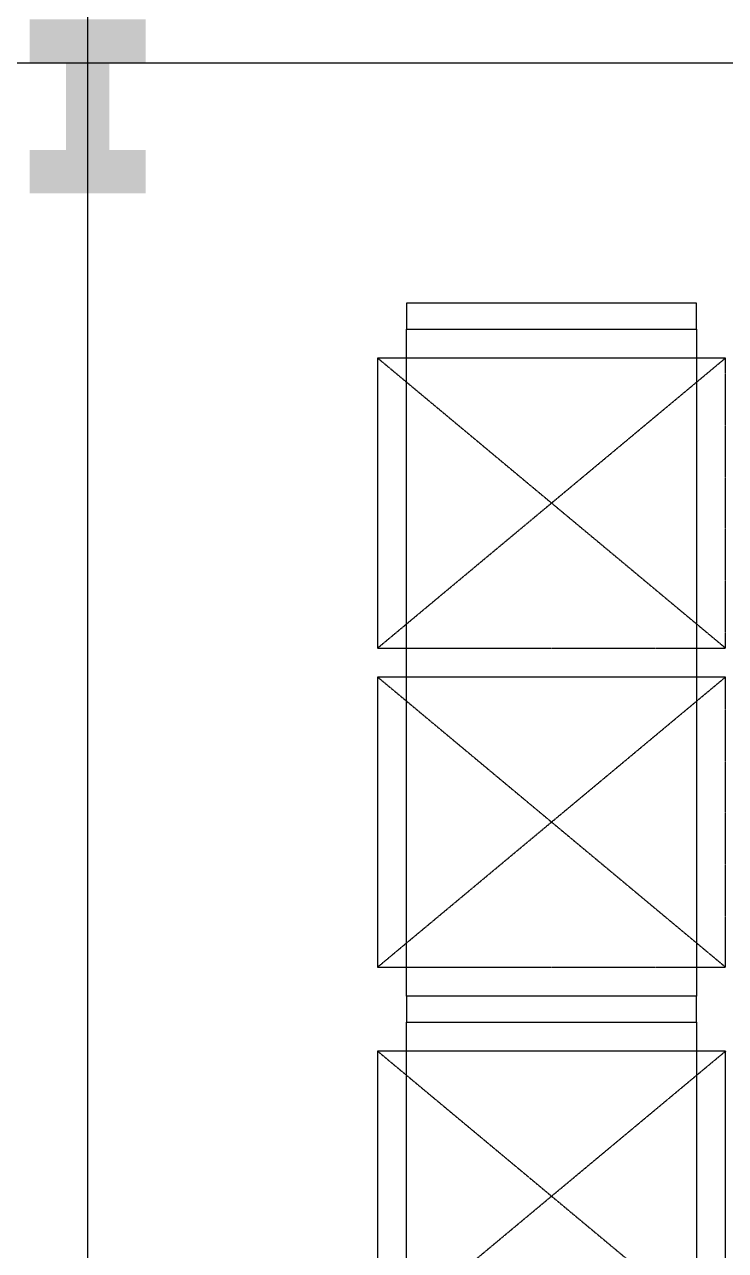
# Model space of a CAD drawing. Header units: millimetres. Extents: x 2509 to 128734, y 2492 to 91667.
# Drawn here: x 60002 to 62420, y 71645 to 75873 of the extents above; entities that cross this region are included whole.
import ezdxf
from ezdxf.enums import TextEntityAlignment as Align

# ---------------------------------------------------------------- set-up
doc = ezdxf.new("R2010")
doc.units = ezdxf.units.MM
for name, pattern in [('CENTER', [50.8, 31.75, -6.35, 6.35, -6.35]), ('DASH', [0.35, 0.25, -0.1]), ('DOTE', [2.42, 2, -0.2, 0.02, -0.2])]:
    doc.linetypes.add(name, pattern=pattern)
for name, color, linetype in [('2细线层', 4, 'Continuous'), ('AXIS_TEXT', 7, 'Continuous'), ('COLUMN', 7, 'Continuous'), ('DOTE', 1, 'DOTE'), ('地拖货位', 3, 'DASH'), ('横梁货架层', 6, 'DASH')]:
    doc.layers.add(name, color=color, linetype=linetype)
doc.styles.add('COMPLEX', font='COMPLEX')

# ---------------------------------------------------------------- blocks, each defined once
blk = doc.blocks.new('12号建筑底图')
at = {"layer": 'COLUMN'}
h = blk.add_hatch(color=256, dxfattribs=at)
h.paths.add_polyline_path([(69448.7, -256572.4), (69248.7, -256572.4), (69248.7, -256720.8), (69373.7, -256720.8), (69373.7, -256872.4), (69448.7, -256872.4)])
h.paths.add_polyline_path([(69648.7, -256572.4), (69448.7, -256572.4), (69448.7, -256872.4), (69523.7, -256872.4), (69523.7, -256722.4), (69648.7, -256722.4)])
h.paths.add_polyline_path([(69523.7, -256872.4), (69448.7, -256872.4), (69448.7, -257172.4), (69648.7, -257172.4), (69648.7, -257022.4), (69523.7, -257022.4)])
h.paths.add_polyline_path([(69448.7, -256872.4), (69373.7, -256872.4), (69373.7, -257022.4), (69248.7, -257022.4), (69248.7, -257172.4), (69448.7, -257172.4)])
at = {"layer": 'DOTE'}
for p, q in [((69448.7, -305572.4), (69448.7, -255872.4)), ((36448.7, -256722.4), (110448.7, -256722.4))]:
    blk.add_line(p, q, dxfattribs=at)
at = {"layer": 'AXIS_TEXT', "style": 'COMPLEX', "width": 0.736842}
blk.add_attdef('N', text='', height=900, dxfattribs=at).set_placement((122812.3, -249273.3), (123412.3, -249273.3), align=Align.FIT)
blk = doc.blocks.new('*U192')
at = {"layer": '2细线层', "color": 1}
for points in [[(-205601.8, -273539.2), (-205601.8, -274539.2), (-205511.8, -274539.2), (-205511.8, -273539.2)], [(-203211.8, -273539.2), (-203211.8, -274539.2), (-203121.8, -274539.2), (-203121.8, -273539.2)]]:
    blk.add_lwpolyline(points, close=True, dxfattribs=at)
at = {"layer": '2细线层', "color": 5}
blk.add_lwpolyline([(-203211.8, -273539.2), (-203211.8, -274539.2), (-205511.8, -274539.2), (-205511.8, -273539.2)], close=True, dxfattribs=at)
at = {"layer": '地拖货位', "color": 5}
for points in [[(-205411.8, -273439.2), (-205411.8, -274639.2), (-204411.8, -274639.2), (-204411.8, -273439.2), (-205411.8, -273439.2), (-204411.8, -274639.2), (-204411.8, -273439.2), (-205411.8, -274639.2)], [(-204311.8, -273439.2), (-204311.8, -274639.2), (-203311.8, -274639.2), (-203311.8, -273439.2), (-204311.8, -273439.2), (-203311.8, -274639.2), (-203311.8, -273439.2), (-204311.8, -274639.2)]]:
    blk.add_lwpolyline(points, dxfattribs=at)
blk = doc.blocks.new('*U193')
at = {"layer": '2细线层', "color": 1}
for points in [[(-205601.8, -273539.2), (-205601.8, -274539.2), (-205511.8, -274539.2), (-205511.8, -273539.2)], [(-203211.8, -273539.2), (-203211.8, -274539.2), (-203121.8, -274539.2), (-203121.8, -273539.2)]]:
    blk.add_lwpolyline(points, close=True, dxfattribs=at)
at = {"layer": '2细线层', "color": 5}
blk.add_lwpolyline([(-203211.8, -273539.2), (-203211.8, -274539.2), (-205511.8, -274539.2), (-205511.8, -273539.2)], close=True, dxfattribs=at)
at = {"layer": '地拖货位', "color": 5}
for points in [[(-205411.8, -273439.2), (-205411.8, -274639.2), (-204411.8, -274639.2), (-204411.8, -273439.2), (-205411.8, -273439.2), (-204411.8, -274639.2), (-204411.8, -273439.2), (-205411.8, -274639.2)], [(-204311.8, -273439.2), (-204311.8, -274639.2), (-203311.8, -274639.2), (-203311.8, -273439.2), (-204311.8, -273439.2), (-203311.8, -274639.2), (-203311.8, -273439.2), (-204311.8, -274639.2)]]:
    blk.add_lwpolyline(points, dxfattribs=at)

msp = doc.modelspace()

# ---------------------------------------------------------------- block references
at = {"linetype": 'CENTER'}
msp.add_blockref('12号建筑底图', (-9229.066, 332462.656), dxfattribs=at)
at = {"layer": '横梁货架层', "rotation": 270}
for name, p in [('*U193', (335858.839, -130689.397)), ('*U192', (335858.839, -133079.397))]:
    msp.add_blockref(name, p, dxfattribs=at)

doc.saveas('drawing.dxf')
